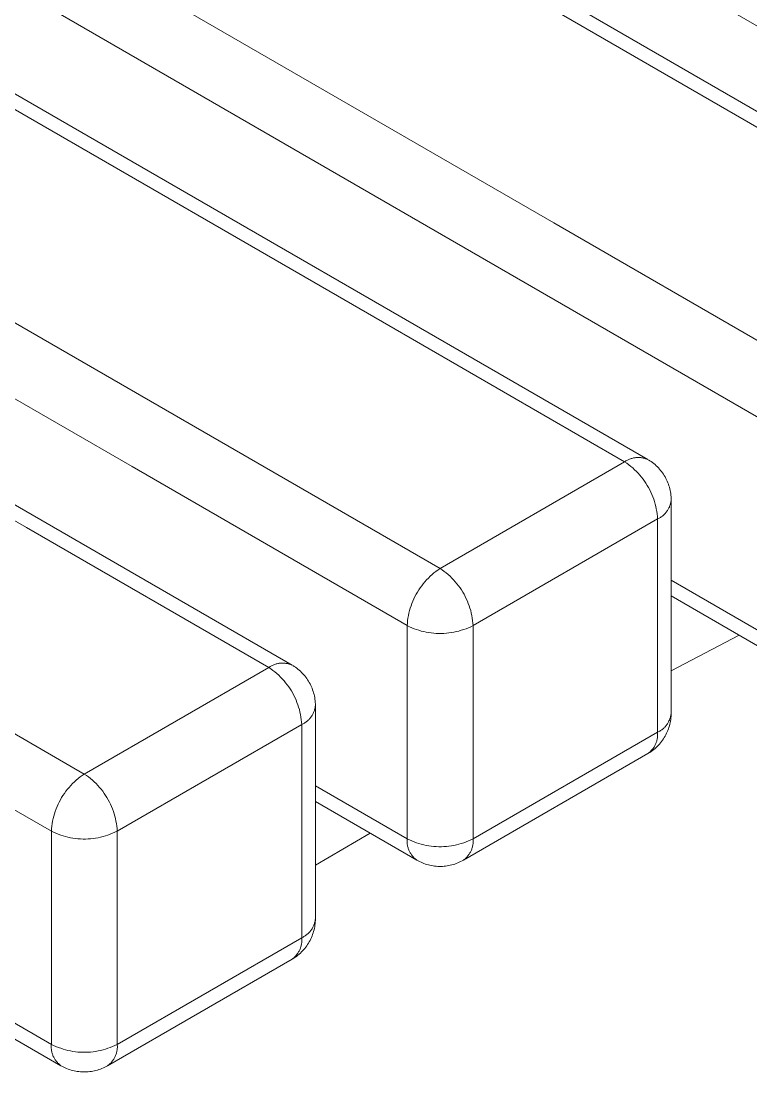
# Model space of a CAD drawing. Header units: millimetres. Extents: x -30 to 4992, y -440 to 3111.
# Drawn here: x 1339.7 to 1391.2, y 123.8 to 197.8 of the extents above; entities that cross this region are included whole.
import ezdxf

# ---------------------------------------------------------------- set-up
doc = ezdxf.new("R2010")
doc.units = ezdxf.units.MM
doc.layers.add('ZANO_R', color=7, linetype='Continuous', lineweight=0)

msp = doc.modelspace()

# ---------------------------------------------------------------- linework, layer by layer
at = {"layer": 'ZANO_R'}
for p, q in [((1415.693, 183.566), (584.343, 663.546)), ((1407.361, 181.242), (576.011, 661.223)), ((577.653, 661.386), (1409.003, 181.405)), ((1392.035, 169.712), (560.684, 649.693)), ((552.573, 646.906), (1383.924, 166.925)), ((537.927, 639.235), (1369.277, 159.255)), ((527.493, 632.426), (1358.844, 152.445)), ((512.847, 624.755), (1344.197, 144.775)), ((1341.875, 140.753), (510.525, 620.733)), ((1377.289, 183.589), (1304.006, 225.898)), ((1281.658, 224.858), (1365.213, 176.617)), ((1256.076, 210.668), (1340.133, 162.137)), ((1275.152, 208.235), (1347.564, 166.427)), ((1377.289, 183.589), (1394.357, 173.734)), ((1382.281, 166.763), (1365.213, 176.617)), ((1369.277, 159.255), (1382.281, 166.763)), ((1382.281, 166.763), (1382.329, 166.795)), ((1382.281, 166.763), (1382.429, 166.663)), ((1382.329, 166.795), (1382.377, 166.826)), ((1382.377, 166.826), (1382.427, 166.856)), ((1382.427, 166.856), (1382.478, 166.883)), ((1382.429, 166.663), (1382.574, 166.557)), ((1382.478, 166.883), (1382.529, 166.909)), ((1382.529, 166.909), (1382.581, 166.933)), ((1382.574, 166.557), (1382.714, 166.447)), ((1382.581, 166.933), (1382.635, 166.955)), ((1382.635, 166.955), (1382.688, 166.975)), ((1382.688, 166.975), (1382.743, 166.994)), ((1382.743, 166.994), (1382.798, 167.01)), ((1382.798, 167.01), (1382.854, 167.025)), ((1382.854, 167.025), (1382.91, 167.037)), ((1382.91, 167.037), (1382.967, 167.048)), ((1382.967, 167.048), (1383.024, 167.057)), ((1383.024, 167.057), (1383.081, 167.063)), ((1383.081, 167.063), (1383.138, 167.068)), ((1383.138, 167.068), (1383.196, 167.071)), ((1383.196, 167.071), (1383.253, 167.071)), ((1383.253, 167.071), (1383.311, 167.07)), ((1383.311, 167.07), (1383.368, 167.067)), ((1383.368, 167.067), (1383.426, 167.061)), ((1383.426, 167.061), (1383.483, 167.054)), ((1383.483, 167.054), (1383.54, 167.045)), ((1383.54, 167.045), (1383.596, 167.033)), ((1383.596, 167.033), (1383.652, 167.02)), ((1383.652, 167.02), (1383.708, 167.005)), ((1383.708, 167.005), (1383.763, 166.988)), ((1383.763, 166.988), (1383.817, 166.969)), ((1383.817, 166.969), (1383.871, 166.948)), ((1383.871, 166.948), (1383.924, 166.925)), ((1383.966, 166.9), (1384.062, 166.841)), ((1384.062, 166.841), (1384.156, 166.778)), ((1384.156, 166.778), (1384.247, 166.712)), ((1384.247, 166.712), (1384.337, 166.643)), ((1384.337, 166.643), (1384.424, 166.57)), ((1384.424, 166.57), (1384.508, 166.495)), ((1366.955, 155.232), (1347.564, 166.427)), ((1382.714, 166.447), (1382.851, 166.332)), ((1382.851, 166.332), (1382.983, 166.213)), ((1382.983, 166.213), (1383.111, 166.089)), ((1383.111, 166.089), (1383.235, 165.96)), ((1383.235, 165.96), (1383.355, 165.827)), ((1383.355, 165.827), (1383.469, 165.691)), ((1384.508, 166.495), (1384.59, 166.417)), ((1384.59, 166.417), (1384.669, 166.336)), ((1384.669, 166.336), (1384.745, 166.253)), ((1384.745, 166.253), (1384.818, 166.167)), ((1384.818, 166.167), (1384.888, 166.078)), ((1384.888, 166.078), (1384.956, 165.988)), ((1384.956, 165.988), (1385.02, 165.894)), ((1385.02, 165.894), (1385.08, 165.799)), ((1383.469, 165.691), (1383.579, 165.55)), ((1383.579, 165.55), (1383.684, 165.406)), ((1383.684, 165.406), (1383.784, 165.258)), ((1383.784, 165.258), (1383.878, 165.106)), ((1383.878, 165.106), (1383.967, 164.952)), ((1385.08, 165.799), (1385.138, 165.702)), ((1385.138, 165.702), (1385.192, 165.603)), ((1385.192, 165.603), (1385.242, 165.502)), ((1385.242, 165.502), (1385.29, 165.399)), ((1385.29, 165.399), (1385.333, 165.295)), ((1385.333, 165.295), (1385.373, 165.189)), ((1385.373, 165.189), (1385.409, 165.082)), ((1385.409, 165.082), (1385.442, 164.974)), ((1383.967, 164.952), (1384.051, 164.794)), ((1384.051, 164.794), (1384.13, 164.634)), ((1384.13, 164.634), (1384.202, 164.471)), ((1384.202, 164.471), (1384.269, 164.305)), ((1385.442, 164.974), (1385.471, 164.865)), ((1385.471, 164.865), (1385.496, 164.754)), ((1385.496, 164.754), (1385.517, 164.643)), ((1385.517, 164.643), (1385.535, 164.532)), ((1385.535, 164.532), (1385.548, 164.42)), ((1385.548, 164.42), (1385.558, 164.307)), ((1384.269, 164.305), (1384.33, 164.137)), ((1384.33, 164.137), (1384.386, 163.968)), ((1384.386, 163.968), (1384.435, 163.796)), ((1384.435, 163.796), (1384.478, 163.623)), ((1384.478, 163.623), (1384.516, 163.448)), ((1385.434, 163.582), (1385.41, 163.53)), ((1385.457, 163.635), (1385.434, 163.582)), ((1385.477, 163.689), (1385.457, 163.635)), ((1385.496, 163.744), (1385.477, 163.689)), ((1385.512, 163.799), (1385.496, 163.744)), ((1385.527, 163.854), (1385.512, 163.799)), ((1385.539, 163.911), (1385.527, 163.854)), ((1385.55, 163.967), (1385.539, 163.911)), ((1385.559, 164.024), (1385.55, 163.967)), ((1385.558, 164.307), (1385.564, 164.194)), ((1385.566, 164.081), (1385.559, 164.024)), ((1385.564, 164.194), (1385.566, 164.081)), ((1385.566, 164.081), (1385.566, 149.065)), ((1384.516, 163.448), (1384.547, 163.273)), ((1384.547, 163.273), (1384.572, 163.096)), ((1384.572, 163.096), (1384.591, 162.918)), ((1384.591, 162.918), (1384.604, 162.74)), ((1384.806, 162.85), (1384.757, 162.82)), ((1384.854, 162.882), (1384.806, 162.85)), ((1384.901, 162.915), (1384.854, 162.882)), ((1384.947, 162.95), (1384.901, 162.915)), ((1384.991, 162.987), (1384.947, 162.95)), ((1385.035, 163.025), (1384.991, 162.987)), ((1385.076, 163.064), (1385.035, 163.025)), ((1385.117, 163.105), (1385.076, 163.064)), ((1385.156, 163.147), (1385.117, 163.105)), ((1385.193, 163.191), (1385.156, 163.147)), ((1385.229, 163.236), (1385.193, 163.191)), ((1385.264, 163.282), (1385.229, 163.236)), ((1385.296, 163.33), (1385.264, 163.282)), ((1385.328, 163.378), (1385.296, 163.33)), ((1385.357, 163.428), (1385.328, 163.378)), ((1385.385, 163.478), (1385.357, 163.428)), ((1385.41, 163.53), (1385.385, 163.478)), ((1357.202, 152.283), (1340.133, 162.137)), ((1384.604, 162.74), (1371.599, 155.232)), ((1384.656, 162.765), (1384.604, 162.74)), ((1384.604, 147.724), (1384.604, 162.74)), ((1384.707, 162.792), (1384.656, 162.765)), ((1384.757, 162.82), (1384.707, 162.792)), ((1368.985, 159.049), (1369.129, 159.155)), ((1369.129, 159.155), (1369.277, 159.255)), ((1369.277, 159.255), (1369.425, 159.155)), ((1369.425, 159.155), (1369.569, 159.049)), ((1368.204, 158.319), (1368.323, 158.452)), ((1368.323, 158.452), (1368.447, 158.581)), ((1368.447, 158.581), (1368.576, 158.705)), ((1368.576, 158.705), (1368.708, 158.824)), ((1368.708, 158.824), (1368.845, 158.939)), ((1368.845, 158.939), (1368.985, 159.049)), ((1369.569, 159.049), (1369.71, 158.939)), ((1369.71, 158.939), (1369.846, 158.824)), ((1369.846, 158.824), (1369.979, 158.705)), ((1369.979, 158.705), (1370.107, 158.581)), ((1370.107, 158.581), (1370.231, 158.452)), ((1370.231, 158.452), (1370.35, 158.319)), ((1385.566, 158.431), (1392.035, 154.696)), ((1367.68, 157.598), (1367.775, 157.749)), ((1367.775, 157.749), (1367.875, 157.897)), ((1367.875, 157.897), (1367.98, 158.042)), ((1367.98, 158.042), (1368.089, 158.183)), ((1368.089, 158.183), (1368.204, 158.319)), ((1370.35, 158.319), (1370.465, 158.183)), ((1370.465, 158.183), (1370.575, 158.042)), ((1370.575, 158.042), (1370.68, 157.897)), ((1370.68, 157.897), (1370.779, 157.749)), ((1370.779, 157.749), (1370.874, 157.598)), ((1367.289, 156.797), (1367.356, 156.962)), ((1367.356, 156.962), (1367.429, 157.125)), ((1367.429, 157.125), (1367.507, 157.286)), ((1367.507, 157.286), (1367.591, 157.443)), ((1367.591, 157.443), (1367.68, 157.598)), ((1370.874, 157.598), (1370.963, 157.443)), ((1370.963, 157.443), (1371.047, 157.286)), ((1371.047, 157.286), (1371.125, 157.125)), ((1371.125, 157.125), (1371.198, 156.962)), ((1371.198, 156.962), (1371.265, 156.797)), ((1392.715, 153.193), (1385.566, 157.32)), ((1367.08, 156.115), (1367.124, 156.288)), ((1367.124, 156.288), (1367.173, 156.46)), ((1367.173, 156.46), (1367.228, 156.629)), ((1367.228, 156.629), (1367.289, 156.797)), ((1371.265, 156.797), (1371.326, 156.629)), ((1371.326, 156.629), (1371.381, 156.46)), ((1371.381, 156.46), (1371.431, 156.288)), ((1371.431, 156.288), (1371.474, 156.115)), ((1366.968, 155.41), (1366.987, 155.588)), ((1366.987, 155.588), (1367.012, 155.765)), ((1367.012, 155.765), (1367.043, 155.94)), ((1367.043, 155.94), (1367.08, 156.115)), ((1371.474, 156.115), (1371.511, 155.94)), ((1371.511, 155.94), (1371.543, 155.765)), ((1371.543, 155.765), (1371.568, 155.588)), ((1371.568, 155.588), (1371.587, 155.41)), ((1366.955, 155.232), (1366.968, 155.41)), ((1367.115, 155.154), (1366.955, 155.232)), ((1366.955, 140.216), (1366.955, 155.232)), ((1367.279, 155.082), (1367.115, 155.154)), ((1367.444, 155.015), (1367.279, 155.082)), ((1367.612, 154.955), (1367.444, 155.015)), ((1367.782, 154.9), (1367.612, 154.955)), ((1367.953, 154.851), (1367.782, 154.9)), ((1368.127, 154.808), (1367.953, 154.851)), ((1368.301, 154.771), (1368.127, 154.808)), ((1368.477, 154.74), (1368.301, 154.771)), ((1368.654, 154.715), (1368.477, 154.74)), ((1368.831, 154.696), (1368.654, 154.715)), ((1369.9, 154.715), (1369.723, 154.696)), ((1370.077, 154.74), (1369.9, 154.715)), ((1370.253, 154.771), (1370.077, 154.74)), ((1370.428, 154.808), (1370.253, 154.771)), ((1370.601, 154.851), (1370.428, 154.808)), ((1370.772, 154.9), (1370.601, 154.851)), ((1370.942, 154.955), (1370.772, 154.9)), ((1371.11, 155.015), (1370.942, 154.955)), ((1371.276, 155.082), (1371.11, 155.015)), ((1371.439, 155.154), (1371.276, 155.082)), ((1371.599, 155.232), (1371.439, 155.154)), ((1371.587, 155.41), (1371.599, 155.232)), ((1371.599, 155.232), (1371.599, 140.216)), ((1369.009, 154.684), (1368.831, 154.696)), ((1369.188, 154.678), (1369.009, 154.684)), ((1369.366, 154.678), (1369.188, 154.678)), ((1369.545, 154.684), (1369.366, 154.678)), ((1369.723, 154.696), (1369.545, 154.684)), ((1390.353, 154.556), (1385.566, 152.054)), ((1357.555, 152.475), (1357.609, 152.495)), ((1357.609, 152.495), (1357.663, 152.514)), ((1357.663, 152.514), (1357.718, 152.53)), ((1357.718, 152.53), (1357.774, 152.545)), ((1357.774, 152.545), (1357.83, 152.558)), ((1357.83, 152.558), (1357.887, 152.568)), ((1357.887, 152.568), (1357.944, 152.577)), ((1357.944, 152.577), (1358.001, 152.583)), ((1358.001, 152.583), (1358.058, 152.588)), ((1358.058, 152.588), (1358.116, 152.591)), ((1358.116, 152.591), (1358.173, 152.592)), ((1358.173, 152.592), (1358.231, 152.59)), ((1358.231, 152.59), (1358.288, 152.587)), ((1358.288, 152.587), (1358.346, 152.582)), ((1358.346, 152.582), (1358.403, 152.574)), ((1358.403, 152.574), (1358.46, 152.565)), ((1358.46, 152.565), (1358.516, 152.554)), ((1358.516, 152.554), (1358.572, 152.54)), ((1358.572, 152.54), (1358.628, 152.525)), ((1358.628, 152.525), (1358.683, 152.508)), ((1358.683, 152.508), (1358.737, 152.489)), ((1358.737, 152.489), (1358.791, 152.468)), ((1344.197, 144.775), (1357.202, 152.283)), ((1357.202, 152.283), (1357.249, 152.315)), ((1357.202, 152.283), (1357.349, 152.183)), ((1357.249, 152.315), (1357.298, 152.346)), ((1357.298, 152.346), (1357.347, 152.376)), ((1357.347, 152.376), (1357.398, 152.403)), ((1357.349, 152.183), (1357.494, 152.078)), ((1357.398, 152.403), (1357.449, 152.429)), ((1357.449, 152.429), (1357.502, 152.453)), ((1357.494, 152.078), (1357.634, 151.967)), ((1357.502, 152.453), (1357.555, 152.475)), ((1357.634, 151.967), (1357.771, 151.853)), ((1357.771, 151.853), (1357.903, 151.733)), ((1358.791, 152.468), (1358.844, 152.445)), ((1358.886, 152.421), (1358.982, 152.361)), ((1358.982, 152.361), (1359.076, 152.298)), ((1359.076, 152.298), (1359.168, 152.232)), ((1359.168, 152.232), (1359.257, 152.163)), ((1359.257, 152.163), (1359.344, 152.091)), ((1359.344, 152.091), (1359.428, 152.015)), ((1359.428, 152.015), (1359.51, 151.937)), ((1359.51, 151.937), (1359.589, 151.857)), ((1359.589, 151.857), (1359.665, 151.773)), ((1359.665, 151.773), (1359.738, 151.687)), ((1357.903, 151.733), (1358.032, 151.609)), ((1358.032, 151.609), (1358.155, 151.48)), ((1358.155, 151.48), (1358.275, 151.348)), ((1358.275, 151.348), (1358.389, 151.211)), ((1358.389, 151.211), (1358.499, 151.07)), ((1358.499, 151.07), (1358.604, 150.926)), ((1359.738, 151.687), (1359.809, 151.599)), ((1359.809, 151.599), (1359.876, 151.508)), ((1359.876, 151.508), (1359.94, 151.415)), ((1359.94, 151.415), (1360.001, 151.319)), ((1360.001, 151.319), (1360.058, 151.222)), ((1360.058, 151.222), (1360.112, 151.123)), ((1360.112, 151.123), (1360.163, 151.022)), ((1360.163, 151.022), (1360.21, 150.919)), ((1358.604, 150.926), (1358.704, 150.778)), ((1358.704, 150.778), (1358.798, 150.626)), ((1358.798, 150.626), (1358.888, 150.472)), ((1358.888, 150.472), (1358.971, 150.314)), ((1358.971, 150.314), (1359.05, 150.154)), ((1360.21, 150.919), (1360.253, 150.815)), ((1360.253, 150.815), (1360.293, 150.709)), ((1360.293, 150.709), (1360.33, 150.602)), ((1360.33, 150.602), (1360.362, 150.494)), ((1360.362, 150.494), (1360.391, 150.385)), ((1360.391, 150.385), (1360.416, 150.275)), ((1360.416, 150.275), (1360.437, 150.164)), ((1359.05, 150.154), (1359.122, 149.991)), ((1359.122, 149.991), (1359.189, 149.825)), ((1359.189, 149.825), (1359.251, 149.658)), ((1359.251, 149.658), (1359.306, 149.488)), ((1360.437, 150.164), (1360.455, 150.052)), ((1360.455, 150.052), (1360.468, 149.94)), ((1360.468, 149.94), (1360.478, 149.827)), ((1360.479, 149.544), (1360.47, 149.487)), ((1360.478, 149.827), (1360.484, 149.714)), ((1360.486, 149.601), (1360.479, 149.544)), ((1360.484, 149.714), (1360.486, 149.601)), ((1360.486, 149.601), (1360.486, 134.585)), ((1359.306, 149.488), (1359.355, 149.316)), ((1359.355, 149.316), (1359.399, 149.143)), ((1359.399, 149.143), (1359.436, 148.969)), ((1359.436, 148.969), (1359.467, 148.793)), ((1359.467, 148.793), (1359.492, 148.616)), ((1360.184, 148.802), (1360.15, 148.756)), ((1360.217, 148.85), (1360.184, 148.802)), ((1360.248, 148.898), (1360.217, 148.85)), ((1360.277, 148.948), (1360.248, 148.898)), ((1360.305, 148.998), (1360.277, 148.948)), ((1360.331, 149.05), (1360.305, 148.998)), ((1360.355, 149.102), (1360.331, 149.05)), ((1360.377, 149.155), (1360.355, 149.102)), ((1360.397, 149.209), (1360.377, 149.155)), ((1360.416, 149.264), (1360.397, 149.209)), ((1360.432, 149.319), (1360.416, 149.264)), ((1360.447, 149.374), (1360.432, 149.319)), ((1360.46, 149.431), (1360.447, 149.374)), ((1360.47, 149.487), (1360.46, 149.431)), ((1385.512, 148.783), (1385.496, 148.727)), ((1385.527, 148.838), (1385.512, 148.783)), ((1385.539, 148.894), (1385.527, 148.838)), ((1385.55, 148.951), (1385.539, 148.894)), ((1385.558, 148.839), (1385.548, 148.727)), ((1385.559, 149.008), (1385.55, 148.951)), ((1385.564, 148.952), (1385.558, 148.839)), ((1385.566, 149.065), (1385.559, 149.008)), ((1385.566, 149.065), (1385.564, 148.952)), ((1359.524, 148.261), (1346.519, 140.753)), ((1359.492, 148.616), (1359.511, 148.439)), ((1359.511, 148.439), (1359.524, 148.261)), ((1359.576, 148.285), (1359.524, 148.261)), ((1359.524, 133.244), (1359.524, 148.261)), ((1359.627, 148.312), (1359.576, 148.285)), ((1359.677, 148.34), (1359.627, 148.312)), ((1359.726, 148.37), (1359.677, 148.34)), ((1359.774, 148.402), (1359.726, 148.37)), ((1359.821, 148.435), (1359.774, 148.402)), ((1359.867, 148.47), (1359.821, 148.435)), ((1359.912, 148.507), (1359.867, 148.47)), ((1359.955, 148.545), (1359.912, 148.507)), ((1359.997, 148.584), (1359.955, 148.545)), ((1360.037, 148.625), (1359.997, 148.584)), ((1360.076, 148.668), (1360.037, 148.625)), ((1360.114, 148.711), (1360.076, 148.668)), ((1360.15, 148.756), (1360.114, 148.711)), ((1385.076, 148.048), (1385.035, 148.008)), ((1385.117, 148.089), (1385.076, 148.048)), ((1385.156, 148.131), (1385.117, 148.089)), ((1385.193, 148.175), (1385.156, 148.131)), ((1385.229, 148.22), (1385.193, 148.175)), ((1385.264, 148.266), (1385.229, 148.22)), ((1385.296, 148.314), (1385.264, 148.266)), ((1385.328, 148.362), (1385.296, 148.314)), ((1385.357, 148.412), (1385.328, 148.362)), ((1385.385, 148.462), (1385.357, 148.412)), ((1385.409, 148.064), (1385.373, 147.957)), ((1385.41, 148.514), (1385.385, 148.462)), ((1385.442, 148.172), (1385.409, 148.064)), ((1385.434, 148.566), (1385.41, 148.514)), ((1385.457, 148.619), (1385.434, 148.566)), ((1385.471, 148.282), (1385.442, 148.172)), ((1385.477, 148.673), (1385.457, 148.619)), ((1385.496, 148.392), (1385.471, 148.282)), ((1385.496, 148.727), (1385.477, 148.673)), ((1385.517, 148.503), (1385.496, 148.392)), ((1385.535, 148.614), (1385.517, 148.503)), ((1385.548, 148.727), (1385.535, 148.614)), ((1371.599, 140.216), (1384.604, 147.724)), ((1384.594, 147.322), (1384.584, 147.266)), ((1384.601, 147.379), (1384.594, 147.322)), ((1384.607, 147.437), (1384.601, 147.379)), ((1384.656, 147.749), (1384.604, 147.724)), ((1384.604, 147.724), (1384.608, 147.667)), ((1384.61, 147.494), (1384.607, 147.437)), ((1384.608, 147.667), (1384.611, 147.609)), ((1384.611, 147.552), (1384.61, 147.494)), ((1384.611, 147.609), (1384.611, 147.552)), ((1384.707, 147.776), (1384.656, 147.749)), ((1384.757, 147.804), (1384.707, 147.776)), ((1384.806, 147.834), (1384.757, 147.804)), ((1384.854, 147.866), (1384.806, 147.834)), ((1384.901, 147.899), (1384.854, 147.866)), ((1384.947, 147.934), (1384.901, 147.899)), ((1384.991, 147.97), (1384.947, 147.934)), ((1385.035, 148.008), (1384.991, 147.97)), ((1385.08, 147.347), (1385.02, 147.252)), ((1385.138, 147.444), (1385.08, 147.347)), ((1385.192, 147.544), (1385.138, 147.444)), ((1385.242, 147.645), (1385.192, 147.544)), ((1385.29, 147.747), (1385.242, 147.645)), ((1385.333, 147.852), (1385.29, 147.747)), ((1385.373, 147.957), (1385.333, 147.852)), ((1384.29, 146.584), (1384.255, 146.538)), ((1384.324, 146.631), (1384.29, 146.584)), ((1384.355, 146.679), (1384.324, 146.631)), ((1384.424, 146.576), (1384.337, 146.504)), ((1384.385, 146.728), (1384.355, 146.679)), ((1384.413, 146.779), (1384.385, 146.728)), ((1384.44, 146.83), (1384.413, 146.779)), ((1384.508, 146.651), (1384.424, 146.576)), ((1384.464, 146.882), (1384.44, 146.83)), ((1384.487, 146.935), (1384.464, 146.882)), ((1384.508, 146.988), (1384.487, 146.935)), ((1384.527, 147.043), (1384.508, 146.988)), ((1384.59, 146.729), (1384.508, 146.651)), ((1384.545, 147.098), (1384.527, 147.043)), ((1384.56, 147.153), (1384.545, 147.098)), ((1384.573, 147.209), (1384.56, 147.153)), ((1384.584, 147.266), (1384.573, 147.209)), ((1384.669, 146.81), (1384.59, 146.729)), ((1384.745, 146.893), (1384.669, 146.81)), ((1384.818, 146.979), (1384.745, 146.893)), ((1384.888, 147.068), (1384.818, 146.979)), ((1384.956, 147.159), (1384.888, 147.068)), ((1385.02, 147.252), (1384.956, 147.159)), ((1383.924, 146.221), (1370.919, 138.713)), ((1383.97, 146.255), (1383.924, 146.221)), ((1384.062, 146.305), (1383.966, 146.246)), ((1384.015, 146.291), (1383.97, 146.255)), ((1384.058, 146.329), (1384.015, 146.291)), ((1384.101, 146.368), (1384.058, 146.329)), ((1384.156, 146.368), (1384.062, 146.305)), ((1384.141, 146.409), (1384.101, 146.368)), ((1384.181, 146.45), (1384.141, 146.409)), ((1384.247, 146.434), (1384.156, 146.368)), ((1384.219, 146.494), (1384.181, 146.45)), ((1384.255, 146.538), (1384.219, 146.494)), ((1384.337, 146.504), (1384.247, 146.434)), ((1343.496, 144.225), (1343.628, 144.345)), ((1343.628, 144.345), (1343.765, 144.459)), ((1343.765, 144.459), (1343.905, 144.57)), ((1343.905, 144.57), (1344.049, 144.675)), ((1344.049, 144.675), (1344.197, 144.775)), ((1344.197, 144.775), (1344.345, 144.675)), ((1344.345, 144.675), (1344.489, 144.57)), ((1344.489, 144.57), (1344.63, 144.459)), ((1344.63, 144.459), (1344.766, 144.345)), ((1344.766, 144.345), (1344.899, 144.225)), ((1342.9, 143.562), (1343.01, 143.703)), ((1343.01, 143.703), (1343.124, 143.84)), ((1343.124, 143.84), (1343.244, 143.972)), ((1343.244, 143.972), (1343.367, 144.101)), ((1343.367, 144.101), (1343.496, 144.225)), ((1344.899, 144.225), (1345.027, 144.101)), ((1345.027, 144.101), (1345.151, 143.972)), ((1345.151, 143.972), (1345.27, 143.84)), ((1345.27, 143.84), (1345.385, 143.703)), ((1345.385, 143.703), (1345.495, 143.562)), ((1360.486, 143.951), (1366.955, 140.216)), ((1342.427, 142.806), (1342.511, 142.964)), ((1342.511, 142.964), (1342.601, 143.118)), ((1342.601, 143.118), (1342.695, 143.27)), ((1342.695, 143.27), (1342.795, 143.418)), ((1342.795, 143.418), (1342.9, 143.562)), ((1345.495, 143.562), (1345.6, 143.418)), ((1345.6, 143.418), (1345.699, 143.27)), ((1345.699, 143.27), (1345.794, 143.118)), ((1345.794, 143.118), (1345.883, 142.964)), ((1345.883, 142.964), (1345.967, 142.806)), ((1342.093, 141.98), (1342.148, 142.149)), ((1342.148, 142.149), (1342.21, 142.317)), ((1342.21, 142.317), (1342.277, 142.483)), ((1342.277, 142.483), (1342.349, 142.646)), ((1342.349, 142.646), (1342.427, 142.806)), ((1345.967, 142.806), (1346.045, 142.646)), ((1346.045, 142.646), (1346.118, 142.483)), ((1346.118, 142.483), (1346.185, 142.317)), ((1346.185, 142.317), (1346.246, 142.149)), ((1346.246, 142.149), (1346.301, 141.98)), ((1367.635, 138.713), (1360.486, 142.841)), ((1341.932, 141.285), (1341.963, 141.461)), ((1341.963, 141.461), (1342, 141.635)), ((1342, 141.635), (1342.044, 141.808)), ((1342.044, 141.808), (1342.093, 141.98)), ((1346.301, 141.98), (1346.351, 141.808)), ((1346.351, 141.808), (1346.394, 141.635)), ((1346.394, 141.635), (1346.431, 141.461)), ((1346.431, 141.461), (1346.463, 141.285)), ((1341.875, 140.753), (1341.888, 140.931)), ((1342.036, 140.675), (1341.875, 140.753)), ((1341.875, 125.736), (1341.875, 140.753)), ((1341.888, 140.931), (1341.907, 141.108)), ((1341.907, 141.108), (1341.932, 141.285)), ((1342.199, 140.602), (1342.036, 140.675)), ((1346.359, 140.675), (1346.196, 140.602)), ((1346.519, 140.753), (1346.359, 140.675)), ((1346.463, 141.285), (1346.488, 141.108)), ((1346.488, 141.108), (1346.507, 140.931)), ((1346.507, 140.931), (1346.519, 140.753)), ((1346.519, 140.753), (1346.519, 125.736)), ((1342.364, 140.536), (1342.199, 140.602)), ((1342.532, 140.475), (1342.364, 140.536)), ((1342.702, 140.42), (1342.532, 140.475)), ((1342.874, 140.371), (1342.702, 140.42)), ((1343.047, 140.328), (1342.874, 140.371)), ((1343.222, 140.291), (1343.047, 140.328)), ((1343.397, 140.26), (1343.222, 140.291)), ((1343.574, 140.235), (1343.397, 140.26)), ((1343.752, 140.217), (1343.574, 140.235)), ((1343.93, 140.204), (1343.752, 140.217)), ((1344.108, 140.198), (1343.93, 140.204)), ((1344.287, 140.198), (1344.108, 140.198)), ((1344.465, 140.204), (1344.287, 140.198)), ((1344.643, 140.217), (1344.465, 140.204)), ((1344.82, 140.235), (1344.643, 140.217)), ((1344.997, 140.26), (1344.82, 140.235)), ((1345.173, 140.291), (1344.997, 140.26)), ((1345.348, 140.328), (1345.173, 140.291)), ((1345.521, 140.371), (1345.348, 140.328)), ((1345.693, 140.42), (1345.521, 140.371)), ((1345.862, 140.475), (1345.693, 140.42)), ((1346.03, 140.536), (1345.862, 140.475)), ((1346.196, 140.602), (1346.03, 140.536)), ((1364.347, 140.611), (1360.486, 138.369)), ((1366.947, 140.044), (1366.948, 140.101)), ((1366.949, 139.986), (1366.947, 140.044)), ((1366.948, 140.101), (1366.95, 140.159)), ((1366.952, 139.929), (1366.949, 139.986)), ((1366.95, 140.159), (1366.955, 140.216)), ((1366.957, 139.871), (1366.952, 139.929)), ((1367.115, 140.138), (1366.955, 140.216)), ((1367.279, 140.066), (1367.115, 140.138)), ((1367.444, 139.999), (1367.279, 140.066)), ((1367.612, 139.938), (1367.444, 139.999)), ((1367.782, 139.884), (1367.612, 139.938)), ((1370.942, 139.938), (1370.772, 139.884)), ((1371.11, 139.999), (1370.942, 139.938)), ((1371.276, 140.066), (1371.11, 139.999)), ((1371.439, 140.138), (1371.276, 140.066)), ((1371.599, 140.216), (1371.439, 140.138)), ((1371.602, 139.929), (1371.597, 139.871)), ((1371.599, 140.216), (1371.604, 140.159)), ((1371.606, 139.986), (1371.602, 139.929)), ((1371.604, 140.159), (1371.607, 140.101)), ((1371.607, 140.044), (1371.606, 139.986)), ((1371.607, 140.101), (1371.607, 140.044)), ((1366.965, 139.814), (1366.957, 139.871)), ((1366.974, 139.757), (1366.965, 139.814)), ((1366.986, 139.701), (1366.974, 139.757)), ((1366.999, 139.645), (1366.986, 139.701)), ((1367.014, 139.589), (1366.999, 139.645)), ((1367.031, 139.535), (1367.014, 139.589)), ((1367.05, 139.48), (1367.031, 139.535)), ((1367.071, 139.427), (1367.05, 139.48)), ((1367.094, 139.374), (1367.071, 139.427)), ((1367.119, 139.322), (1367.094, 139.374)), ((1367.145, 139.27), (1367.119, 139.322)), ((1367.173, 139.22), (1367.145, 139.27)), ((1367.203, 139.171), (1367.173, 139.22)), ((1367.235, 139.123), (1367.203, 139.171)), ((1367.953, 139.834), (1367.782, 139.884)), ((1368.127, 139.791), (1367.953, 139.834)), ((1368.301, 139.754), (1368.127, 139.791)), ((1368.477, 139.724), (1368.301, 139.754)), ((1368.654, 139.699), (1368.477, 139.724)), ((1368.831, 139.68), (1368.654, 139.699)), ((1369.009, 139.668), (1368.831, 139.68)), ((1369.188, 139.662), (1369.009, 139.668)), ((1369.366, 139.662), (1369.188, 139.662)), ((1369.545, 139.668), (1369.366, 139.662)), ((1369.723, 139.68), (1369.545, 139.668)), ((1369.9, 139.699), (1369.723, 139.68)), ((1370.077, 139.724), (1369.9, 139.699)), ((1370.253, 139.754), (1370.077, 139.724)), ((1370.428, 139.791), (1370.253, 139.754)), ((1370.601, 139.834), (1370.428, 139.791)), ((1370.772, 139.884), (1370.601, 139.834)), ((1371.351, 139.171), (1371.319, 139.123)), ((1371.381, 139.22), (1371.351, 139.171)), ((1371.409, 139.27), (1371.381, 139.22)), ((1371.435, 139.322), (1371.409, 139.27)), ((1371.46, 139.374), (1371.435, 139.322)), ((1371.483, 139.427), (1371.46, 139.374)), ((1371.504, 139.48), (1371.483, 139.427)), ((1371.523, 139.535), (1371.504, 139.48)), ((1371.54, 139.589), (1371.523, 139.535)), ((1371.555, 139.645), (1371.54, 139.589)), ((1371.569, 139.701), (1371.555, 139.645)), ((1371.58, 139.757), (1371.569, 139.701)), ((1371.589, 139.814), (1371.58, 139.757)), ((1371.597, 139.871), (1371.589, 139.814)), ((1367.268, 139.076), (1367.235, 139.123)), ((1367.303, 139.03), (1367.268, 139.076)), ((1367.34, 138.986), (1367.303, 139.03)), ((1367.378, 138.942), (1367.34, 138.986)), ((1367.417, 138.9), (1367.378, 138.942)), ((1367.458, 138.86), (1367.417, 138.9)), ((1367.5, 138.821), (1367.458, 138.86)), ((1367.544, 138.783), (1367.5, 138.821)), ((1367.589, 138.747), (1367.544, 138.783)), ((1367.635, 138.713), (1367.589, 138.747)), ((1367.732, 138.659), (1367.635, 138.713)), ((1367.831, 138.608), (1367.732, 138.659)), ((1367.931, 138.561), (1367.831, 138.608)), ((1368.033, 138.518), (1367.931, 138.561)), ((1368.137, 138.477), (1368.033, 138.518)), ((1368.241, 138.441), (1368.137, 138.477)), ((1368.347, 138.407), (1368.241, 138.441)), ((1370.313, 138.441), (1370.207, 138.407)), ((1370.418, 138.477), (1370.313, 138.441)), ((1370.521, 138.518), (1370.418, 138.477)), ((1370.623, 138.561), (1370.521, 138.518)), ((1370.723, 138.608), (1370.623, 138.561)), ((1370.822, 138.659), (1370.723, 138.608)), ((1370.919, 138.713), (1370.822, 138.659)), ((1370.965, 138.747), (1370.919, 138.713)), ((1371.01, 138.783), (1370.965, 138.747)), ((1371.054, 138.821), (1371.01, 138.783)), ((1371.096, 138.86), (1371.054, 138.821)), ((1371.137, 138.9), (1371.096, 138.86)), ((1371.177, 138.942), (1371.137, 138.9)), ((1371.215, 138.986), (1371.177, 138.942)), ((1371.251, 139.03), (1371.215, 138.986)), ((1371.286, 139.076), (1371.251, 139.03)), ((1371.319, 139.123), (1371.286, 139.076)), ((1368.454, 138.378), (1368.347, 138.407)), ((1368.562, 138.352), (1368.454, 138.378)), ((1368.67, 138.329), (1368.562, 138.352)), ((1368.78, 138.311), (1368.67, 138.329)), ((1368.89, 138.296), (1368.78, 138.311)), ((1369, 138.285), (1368.89, 138.296)), ((1369.111, 138.277), (1369, 138.285)), ((1369.222, 138.273), (1369.111, 138.277)), ((1369.333, 138.273), (1369.222, 138.273)), ((1369.443, 138.277), (1369.333, 138.273)), ((1369.554, 138.285), (1369.443, 138.277)), ((1369.665, 138.296), (1369.554, 138.285)), ((1369.774, 138.311), (1369.665, 138.296)), ((1369.884, 138.329), (1369.774, 138.311)), ((1369.992, 138.352), (1369.884, 138.329)), ((1370.1, 138.378), (1369.992, 138.352)), ((1370.207, 138.407), (1370.1, 138.378)), ((1360.305, 133.982), (1360.277, 133.932)), ((1360.331, 134.034), (1360.305, 133.982)), ((1360.355, 134.086), (1360.331, 134.034)), ((1360.377, 134.139), (1360.355, 134.086)), ((1360.397, 134.193), (1360.377, 134.139)), ((1360.416, 134.247), (1360.397, 134.193)), ((1360.432, 134.303), (1360.416, 134.247)), ((1360.437, 134.023), (1360.416, 133.912)), ((1360.447, 134.358), (1360.432, 134.303)), ((1360.455, 134.135), (1360.437, 134.023)), ((1360.46, 134.415), (1360.447, 134.358)), ((1360.468, 134.247), (1360.455, 134.135)), ((1360.47, 134.471), (1360.46, 134.415)), ((1360.478, 134.359), (1360.468, 134.247)), ((1360.479, 134.528), (1360.47, 134.471)), ((1360.484, 134.472), (1360.478, 134.359)), ((1360.486, 134.585), (1360.479, 134.528)), ((1360.486, 134.585), (1360.484, 134.472)), ((1346.519, 125.736), (1359.524, 133.244)), ((1359.576, 133.269), (1359.524, 133.244)), ((1359.524, 133.244), (1359.528, 133.187)), ((1359.627, 133.296), (1359.576, 133.269)), ((1359.677, 133.324), (1359.627, 133.296)), ((1359.726, 133.354), (1359.677, 133.324)), ((1359.774, 133.386), (1359.726, 133.354)), ((1359.821, 133.419), (1359.774, 133.386)), ((1359.867, 133.454), (1359.821, 133.419)), ((1359.912, 133.491), (1359.867, 133.454)), ((1359.955, 133.529), (1359.912, 133.491)), ((1359.997, 133.568), (1359.955, 133.529)), ((1360.037, 133.609), (1359.997, 133.568)), ((1360.076, 133.651), (1360.037, 133.609)), ((1360.114, 133.695), (1360.076, 133.651)), ((1360.15, 133.74), (1360.114, 133.695)), ((1360.184, 133.786), (1360.15, 133.74)), ((1360.21, 133.267), (1360.163, 133.165)), ((1360.217, 133.834), (1360.184, 133.786)), ((1360.253, 133.372), (1360.21, 133.267)), ((1360.248, 133.882), (1360.217, 133.834)), ((1360.277, 133.932), (1360.248, 133.882)), ((1360.293, 133.477), (1360.253, 133.372)), ((1360.33, 133.584), (1360.293, 133.477)), ((1360.362, 133.693), (1360.33, 133.584)), ((1360.391, 133.802), (1360.362, 133.693)), ((1360.416, 133.912), (1360.391, 133.802)), ((1359.428, 132.508), (1359.407, 132.455)), ((1359.447, 132.563), (1359.428, 132.508)), ((1359.465, 132.618), (1359.447, 132.563)), ((1359.48, 132.673), (1359.465, 132.618)), ((1359.493, 132.729), (1359.48, 132.673)), ((1359.505, 132.786), (1359.493, 132.729)), ((1359.514, 132.842), (1359.505, 132.786)), ((1359.521, 132.9), (1359.514, 132.842)), ((1359.527, 132.957), (1359.521, 132.9)), ((1359.53, 133.014), (1359.527, 132.957)), ((1359.528, 133.187), (1359.531, 133.13)), ((1359.532, 133.072), (1359.53, 133.014)), ((1359.531, 133.13), (1359.532, 133.072)), ((1359.738, 132.499), (1359.665, 132.413)), ((1359.809, 132.588), (1359.738, 132.499)), ((1359.876, 132.679), (1359.809, 132.588)), ((1359.94, 132.772), (1359.876, 132.679)), ((1360.001, 132.867), (1359.94, 132.772)), ((1360.058, 132.964), (1360.001, 132.867)), ((1360.112, 133.064), (1360.058, 132.964)), ((1360.163, 133.165), (1360.112, 133.064)), ((1358.89, 131.776), (1358.844, 131.741)), ((1358.982, 131.826), (1358.886, 131.766)), ((1358.935, 131.812), (1358.89, 131.776)), ((1358.978, 131.849), (1358.935, 131.812)), ((1359.021, 131.888), (1358.978, 131.849)), ((1359.076, 131.888), (1358.982, 131.826)), ((1359.062, 131.929), (1359.021, 131.888)), ((1359.101, 131.971), (1359.062, 131.929)), ((1359.168, 131.955), (1359.076, 131.888)), ((1359.139, 132.014), (1359.101, 131.971)), ((1359.176, 132.058), (1359.139, 132.014)), ((1359.257, 132.024), (1359.168, 131.955)), ((1359.21, 132.104), (1359.176, 132.058)), ((1359.244, 132.151), (1359.21, 132.104)), ((1359.275, 132.199), (1359.244, 132.151)), ((1359.344, 132.096), (1359.257, 132.024)), ((1359.305, 132.249), (1359.275, 132.199)), ((1359.334, 132.299), (1359.305, 132.249)), ((1359.36, 132.35), (1359.334, 132.299)), ((1359.428, 132.171), (1359.344, 132.096)), ((1359.385, 132.402), (1359.36, 132.35)), ((1359.407, 132.455), (1359.385, 132.402)), ((1359.51, 132.249), (1359.428, 132.171)), ((1359.589, 132.33), (1359.51, 132.249)), ((1359.665, 132.413), (1359.589, 132.33)), ((1358.844, 131.741), (1345.839, 124.233)), ((1335.406, 129.471), (1341.875, 125.736)), ((1342.555, 124.233), (1335.406, 128.361)), ((1341.867, 125.564), (1341.868, 125.621)), ((1341.869, 125.506), (1341.867, 125.564)), ((1341.868, 125.621), (1341.87, 125.679)), ((1341.872, 125.449), (1341.869, 125.506)), ((1341.87, 125.679), (1341.875, 125.736)), ((1341.878, 125.392), (1341.872, 125.449)), ((1342.036, 125.658), (1341.875, 125.736)), ((1341.885, 125.334), (1341.878, 125.392)), ((1341.894, 125.278), (1341.885, 125.334)), ((1341.906, 125.221), (1341.894, 125.278)), ((1341.919, 125.165), (1341.906, 125.221)), ((1341.934, 125.11), (1341.919, 125.165)), ((1341.951, 125.055), (1341.934, 125.11)), ((1342.199, 125.586), (1342.036, 125.658)), ((1342.364, 125.519), (1342.199, 125.586)), ((1342.532, 125.459), (1342.364, 125.519)), ((1342.702, 125.404), (1342.532, 125.459)), ((1342.874, 125.355), (1342.702, 125.404)), ((1343.047, 125.312), (1342.874, 125.355)), ((1343.222, 125.275), (1343.047, 125.312)), ((1343.397, 125.244), (1343.222, 125.275)), ((1343.574, 125.219), (1343.397, 125.244)), ((1343.752, 125.2), (1343.574, 125.219)), ((1343.93, 125.188), (1343.752, 125.2)), ((1344.108, 125.182), (1343.93, 125.188)), ((1344.287, 125.182), (1344.108, 125.182)), ((1344.465, 125.188), (1344.287, 125.182)), ((1344.643, 125.2), (1344.465, 125.188)), ((1344.82, 125.219), (1344.643, 125.2)), ((1344.997, 125.244), (1344.82, 125.219)), ((1345.173, 125.275), (1344.997, 125.244)), ((1345.348, 125.312), (1345.173, 125.275)), ((1345.521, 125.355), (1345.348, 125.312)), ((1345.693, 125.404), (1345.521, 125.355)), ((1345.862, 125.459), (1345.693, 125.404)), ((1346.03, 125.519), (1345.862, 125.459)), ((1346.196, 125.586), (1346.03, 125.519)), ((1346.359, 125.658), (1346.196, 125.586)), ((1346.519, 125.736), (1346.359, 125.658)), ((1346.46, 125.11), (1346.443, 125.055)), ((1346.476, 125.165), (1346.46, 125.11)), ((1346.489, 125.221), (1346.476, 125.165)), ((1346.5, 125.278), (1346.489, 125.221)), ((1346.51, 125.334), (1346.5, 125.278)), ((1346.517, 125.392), (1346.51, 125.334)), ((1346.522, 125.449), (1346.517, 125.392)), ((1346.519, 125.736), (1346.524, 125.679)), ((1346.526, 125.506), (1346.522, 125.449)), ((1346.524, 125.679), (1346.527, 125.621)), ((1346.527, 125.564), (1346.526, 125.506)), ((1346.527, 125.621), (1346.527, 125.564)), ((1341.971, 125), (1341.951, 125.055)), ((1341.991, 124.947), (1341.971, 125)), ((1342.014, 124.894), (1341.991, 124.947)), ((1342.039, 124.842), (1342.014, 124.894)), ((1342.065, 124.791), (1342.039, 124.842)), ((1342.094, 124.74), (1342.065, 124.791)), ((1342.124, 124.691), (1342.094, 124.74)), ((1342.155, 124.643), (1342.124, 124.691)), ((1342.188, 124.596), (1342.155, 124.643)), ((1342.223, 124.55), (1342.188, 124.596)), ((1342.26, 124.506), (1342.223, 124.55)), ((1342.298, 124.463), (1342.26, 124.506)), ((1342.337, 124.421), (1342.298, 124.463)), ((1342.378, 124.38), (1342.337, 124.421)), ((1342.421, 124.341), (1342.378, 124.38)), ((1346.016, 124.38), (1345.974, 124.341)), ((1346.057, 124.421), (1346.016, 124.38)), ((1346.097, 124.463), (1346.057, 124.421)), ((1346.135, 124.506), (1346.097, 124.463)), ((1346.171, 124.55), (1346.135, 124.506)), ((1346.206, 124.596), (1346.171, 124.55)), ((1346.239, 124.643), (1346.206, 124.596)), ((1346.271, 124.691), (1346.239, 124.643)), ((1346.301, 124.74), (1346.271, 124.691)), ((1346.329, 124.791), (1346.301, 124.74)), ((1346.356, 124.842), (1346.329, 124.791)), ((1346.38, 124.894), (1346.356, 124.842)), ((1346.403, 124.947), (1346.38, 124.894)), ((1346.424, 125), (1346.403, 124.947)), ((1346.443, 125.055), (1346.424, 125)), ((1342.464, 124.303), (1342.421, 124.341)), ((1342.509, 124.267), (1342.464, 124.303)), ((1342.555, 124.233), (1342.509, 124.267)), ((1342.652, 124.179), (1342.555, 124.233)), ((1342.751, 124.129), (1342.652, 124.179)), ((1342.851, 124.081), (1342.751, 124.129)), ((1342.953, 124.038), (1342.851, 124.081)), ((1343.057, 123.997), (1342.953, 124.038)), ((1343.161, 123.961), (1343.057, 123.997)), ((1343.267, 123.927), (1343.161, 123.961)), ((1343.374, 123.898), (1343.267, 123.927)), ((1343.482, 123.872), (1343.374, 123.898)), ((1343.591, 123.85), (1343.482, 123.872)), ((1343.7, 123.831), (1343.591, 123.85)), ((1343.81, 123.816), (1343.7, 123.831)), ((1343.92, 123.805), (1343.81, 123.816)), ((1344.031, 123.797), (1343.92, 123.805)), ((1344.142, 123.793), (1344.031, 123.797)), ((1344.253, 123.793), (1344.142, 123.793)), ((1344.364, 123.797), (1344.253, 123.793)), ((1344.474, 123.805), (1344.364, 123.797)), ((1344.585, 123.816), (1344.474, 123.805)), ((1344.695, 123.831), (1344.585, 123.816)), ((1344.804, 123.85), (1344.695, 123.831)), ((1344.913, 123.872), (1344.804, 123.85)), ((1345.02, 123.898), (1344.913, 123.872)), ((1345.127, 123.927), (1345.02, 123.898)), ((1345.233, 123.961), (1345.127, 123.927)), ((1345.338, 123.997), (1345.233, 123.961)), ((1345.441, 124.038), (1345.338, 123.997)), ((1345.543, 124.081), (1345.441, 124.038)), ((1345.644, 124.129), (1345.543, 124.081)), ((1345.742, 124.179), (1345.644, 124.129)), ((1345.839, 124.233), (1345.742, 124.179)), ((1345.885, 124.267), (1345.839, 124.233)), ((1345.93, 124.303), (1345.885, 124.267)), ((1345.974, 124.341), (1345.93, 124.303))]:
    msp.add_line(p, q, dxfattribs=at)

doc.saveas('drawing.dxf')
